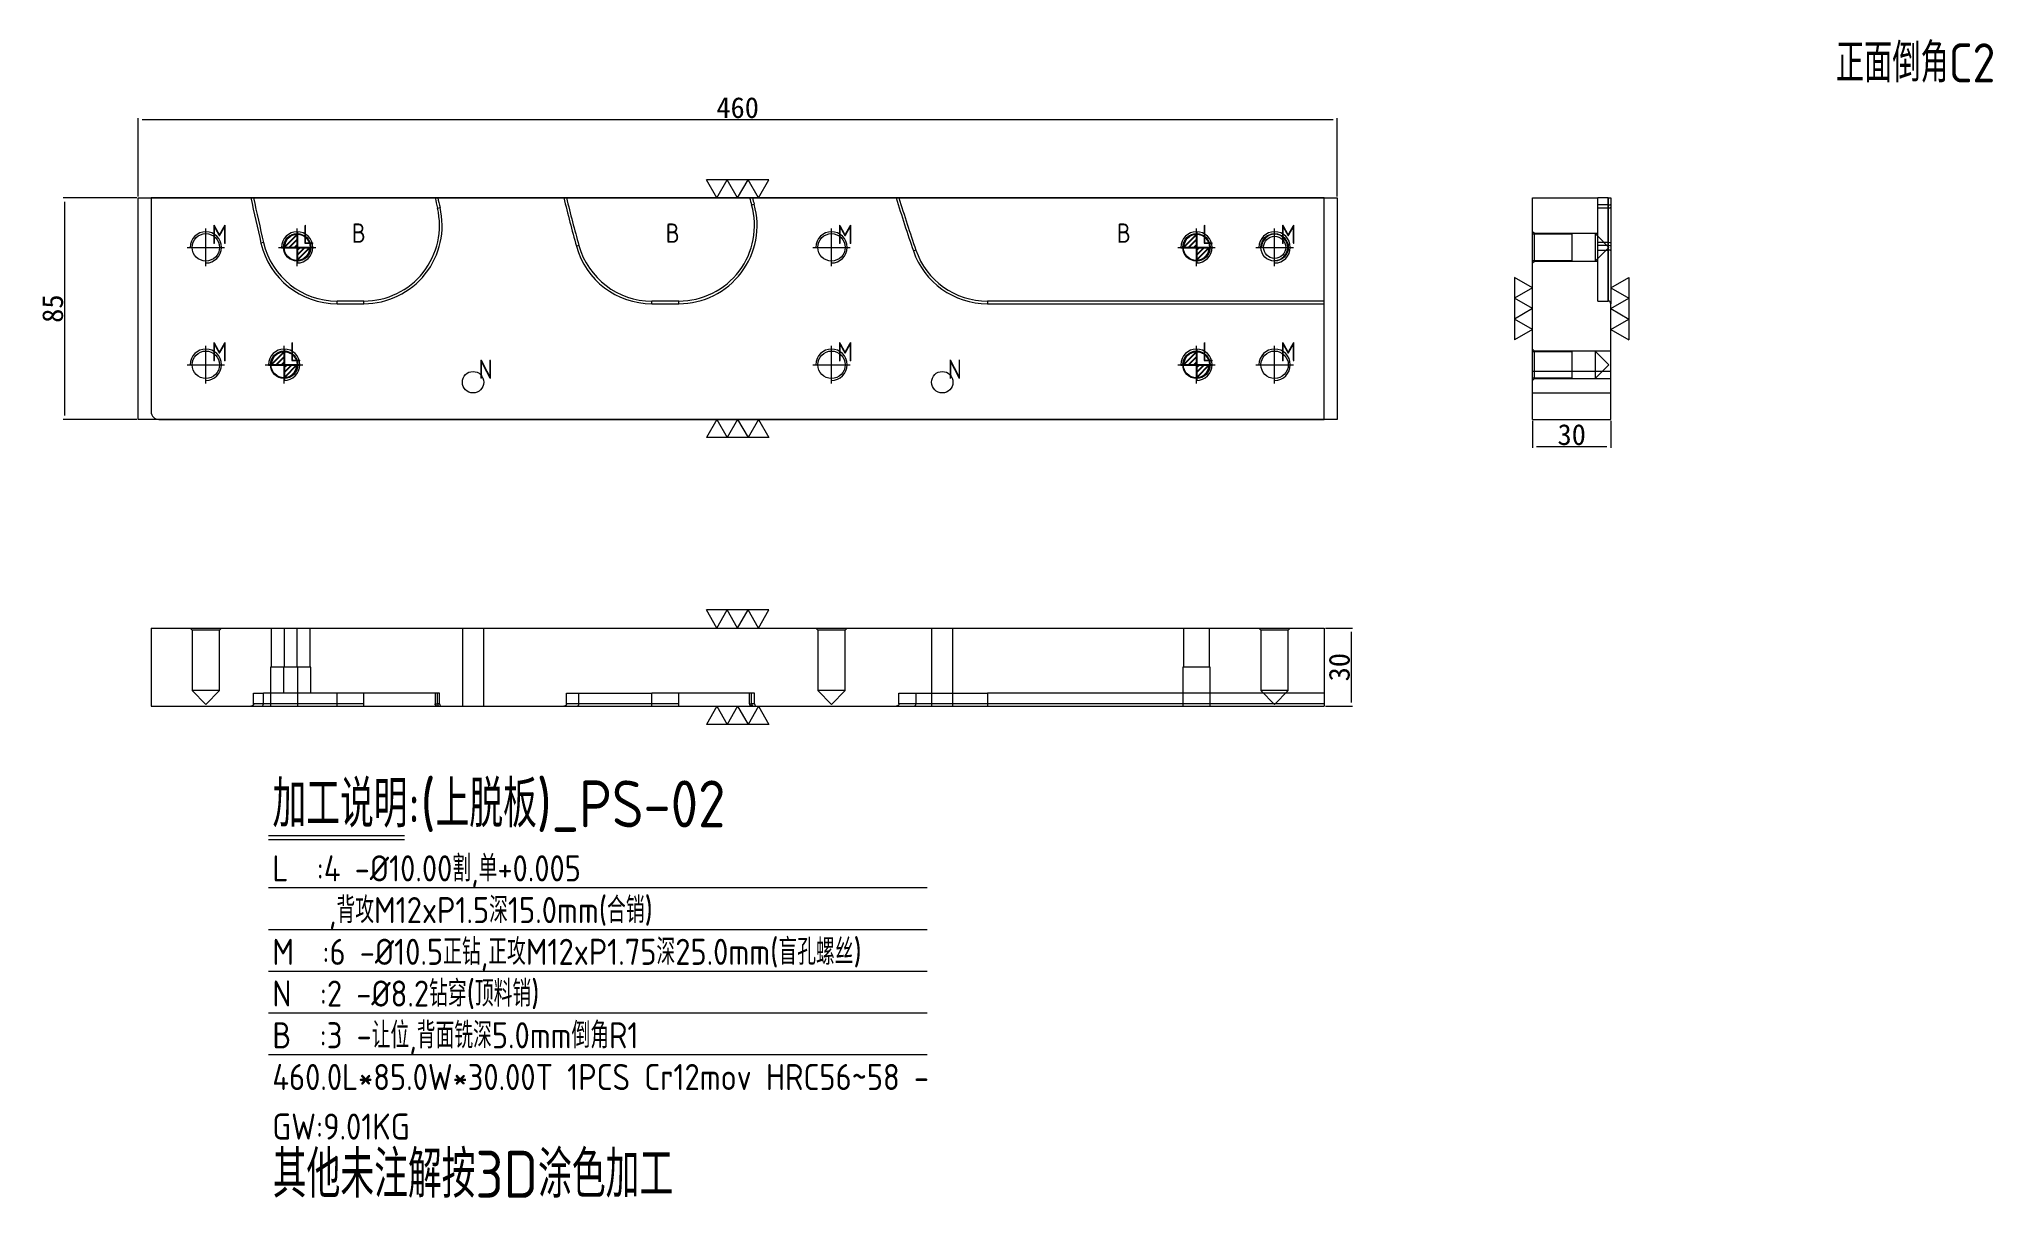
# Model space of a CAD drawing. Header units: millimetres. Extents: x 10159 to 10908, y 49822 to 50266.
import ezdxf

# ---------------------------------------------------------------- set-up
doc = ezdxf.new("R2010")
doc.units = ezdxf.units.MM
doc.linetypes.add('CENTER', pattern=[0])
doc.linetypes.add('DASHED', pattern=[0])
doc.layers.add('dim', color=4, linetype='Continuous')
doc.layers.add('PS', color=7, linetype='Continuous', true_color=0xffffff)
doc.layers.add('U1', color=7, linetype='Continuous', true_color=0xffffff)
doc.styles.add('_PUG_ERP', font='txt')
doc.styles.add('gbenor', font='gbenor.shx', dxfattribs={"bigfont": 'gbcbig'})
doc.dimstyles.new('_PUG_ERP', dxfattribs={"dimtxt": 8, "dimasz": 1.5, "dimexe": 0.5, "dimexo": 0.5, "dimgap": 0.5, "dimtad": 1, "dimtxsty": '_PUG_ERP', "dimblk": 'CLOSEDBLANK', "dimcen": 0, "dimclrd": 4, "dimclre": 4, "dimclrt": 3, "dimazin": 3, "dimtfac": 1, "dimtmove": 0, "dimatfit": 3, "dimldrblk": 'CLOSEDBLANK', "dimlwd": 9, "dimlwe": 9})

# ---------------------------------------------------------------- blocks, each defined once
blk = doc.blocks.new('*D1268')
at = {"layer": 'Defpoints', "color": 0}
for p in [(10651.57, 50040.53), (10651.57, 50010.53), (10661.92, 50010.53)]:
    blk.add_point(p, dxfattribs=at)
at = {"layer": 'dim', "color": 4, "lineweight": 9}
for p, q in [((10652.07, 50040.53), (10662.42, 50040.53)), ((10661.92, 50039.03), (10661.92, 50012.03)), ((10652.07, 50010.53), (10662.42, 50010.53))]:
    blk.add_line(p, q, dxfattribs=at)
at = {"layer": 'dim', "color": 3, "lineweight": 18, "insert": (10657.42, 50025.53), "char_height": 8, "attachment_point": 5, "rotation": 90, "style": '_PUG_ERP'}
blk.add_mtext('30', dxfattribs=at)
blk = doc.blocks.new('_ClosedBlank')
blk = doc.blocks.new('*D1269')
at = {"layer": 'Defpoints', "color": 0}
for p in [(10731.54, 50120.5), (10761.54, 50120.5), (10761.54, 50110.15)]:
    blk.add_point(p, dxfattribs=at)
at = {"layer": 'dim', "color": 4, "lineweight": 9}
for p, q in [((10731.54, 50120), (10731.54, 50109.65)), ((10761.54, 50120), (10761.54, 50109.65)), ((10733.04, 50110.15), (10760.04, 50110.15))]:
    blk.add_line(p, q, dxfattribs=at)
at = {"layer": 'dim', "color": 3, "lineweight": 18, "insert": (10746.54, 50114.65), "char_height": 8, "attachment_point": 5, "style": '_PUG_ERP'}
blk.add_mtext('30', dxfattribs=at)
blk = doc.blocks.new('pg_hx_L0')
at = {"color": 230}
for p, q in [((-0.6, 0), (0.6, 0)), ((-0.5, -0.003), (0, 0.497)), ((-0.3, 0), (0, 0.3)), ((-0.1, 0), (0, 0.1)), ((0, 0.6), (0, -0.6)), ((0.5, 0.003), (0, -0.497)), ((0.1, 0), (0, -0.1)), ((0.3, 0), (0, -0.3))]:
    blk.add_line(p, q, dxfattribs=at)
for start, end in [(90, 180), (270, 0)]:
    blk.add_arc((0, 0), 0.5, start, end, dxfattribs=at)
blk = doc.blocks.new('pg_hx_LLL0')
blk.add_blockref('pg_hx_L0', (0, 0))
blk = doc.blocks.new('*D1270')
at = {"layer": 'Defpoints', "color": 0}
for p in [(10656.57, 50235.52), (10196.57, 50205.5), (10656.57, 50205.5)]:
    blk.add_point(p, dxfattribs=at)
at = {"layer": 'dim', "color": 4, "lineweight": 9}
for p, q in [((10196.57, 50206), (10196.57, 50236.02)), ((10198.07, 50235.52), (10655.07, 50235.52)), ((10656.57, 50206), (10656.57, 50236.02))]:
    blk.add_line(p, q, dxfattribs=at)
at = {"layer": 'dim', "color": 3, "lineweight": 18, "insert": (10426.57, 50240.02), "char_height": 8, "attachment_point": 5, "style": '_PUG_ERP'}
blk.add_mtext('460', dxfattribs=at)
blk = doc.blocks.new('*D1271')
at = {"layer": 'Defpoints', "color": 0}
for p in [(10196.57, 50205.5), (10168.33, 50120.5), (10196.57, 50120.5)]:
    blk.add_point(p, dxfattribs=at)
at = {"layer": 'dim', "color": 4, "lineweight": 9}
for p, q in [((10196.07, 50205.5), (10167.83, 50205.5)), ((10168.33, 50204), (10168.33, 50122)), ((10196.07, 50120.5), (10167.83, 50120.5))]:
    blk.add_line(p, q, dxfattribs=at)
at = {"layer": 'dim', "color": 3, "lineweight": 18, "insert": (10163.83, 50163), "char_height": 8, "attachment_point": 5, "rotation": 90, "style": '_PUG_ERP'}
blk.add_mtext('85', dxfattribs=at)

msp = doc.modelspace()

# ---------------------------------------------------------------- linework, layer by layer
at = {"layer": 'dim', "color": 20, "linetype": 'Continuous', "lineweight": 18}
for p, q in [((10418.575, 50205.5), (10414.575, 50212.428)), ((10438.575, 50212.428), (10414.575, 50212.428)), ((10418.575, 50205.5), (10422.575, 50212.428)), ((10426.575, 50205.5), (10422.575, 50212.428)), ((10426.575, 50205.5), (10430.575, 50212.428)), ((10434.575, 50205.5), (10430.575, 50212.428)), ((10434.575, 50205.5), (10438.575, 50212.428)), ((10731.544, 50171), (10724.616, 50175)), ((10724.616, 50175), (10724.616, 50151)), ((10761.544, 50171), (10768.472, 50175)), ((10768.472, 50175), (10768.472, 50151)), ((10731.544, 50171), (10724.616, 50167)), ((10761.544, 50171), (10768.472, 50167)), ((10731.544, 50163), (10724.616, 50167)), ((10731.544, 50163), (10724.616, 50159)), ((10761.544, 50163), (10768.472, 50167)), ((10761.544, 50163), (10768.472, 50159)), ((10731.544, 50155), (10724.616, 50159)), ((10731.544, 50155), (10724.616, 50151)), ((10761.544, 50155), (10768.472, 50159)), ((10761.544, 50155), (10768.472, 50151)), ((10418.575, 50120.5), (10414.575, 50113.572)), ((10418.575, 50120.5), (10422.575, 50113.572)), ((10426.575, 50120.5), (10422.575, 50113.572)), ((10426.575, 50120.5), (10430.575, 50113.572)), ((10434.575, 50120.5), (10430.575, 50113.572)), ((10434.575, 50120.5), (10438.575, 50113.572)), ((10438.575, 50113.572), (10414.575, 50113.572)), ((10418.575, 50040.531), (10414.575, 50047.459)), ((10438.575, 50047.459), (10414.575, 50047.459)), ((10418.575, 50040.531), (10422.575, 50047.459)), ((10426.575, 50040.531), (10422.575, 50047.459)), ((10426.575, 50040.531), (10430.575, 50047.459)), ((10434.575, 50040.531), (10430.575, 50047.459)), ((10434.575, 50040.531), (10438.575, 50047.459)), ((10418.575, 50010.531), (10414.575, 50003.603)), ((10418.575, 50010.531), (10422.575, 50003.603)), ((10426.575, 50010.531), (10422.575, 50003.603)), ((10426.575, 50010.531), (10430.575, 50003.603)), ((10434.575, 50010.531), (10430.575, 50003.603)), ((10434.575, 50010.531), (10438.575, 50003.603)), ((10438.575, 50003.603), (10414.575, 50003.603))]:
    msp.add_line(p, q, dxfattribs=at)
at = {"layer": 'dim', "color": 8, "linetype": 'Continuous', "lineweight": 18}
for p, q in [((10246.575, 49961), (10298.739, 49961)), ((10246.575, 49959.5), (10298.739, 49959.5)), ((10246.575, 49941), (10499.295, 49941)), ((10246.575, 49925), (10499.295, 49925)), ((10246.575, 49909), (10499.295, 49909)), ((10246.575, 49893), (10499.295, 49893)), ((10246.575, 49877), (10499.295, 49877))]:
    msp.add_line(p, q, dxfattribs=at)
at = {"layer": 'dim', "color": 252, "lineweight": 18}
msp.add_lwpolyline([(10656.575, 50205.5), (10656.575, 50120.5), (10196.575, 50120.5), (10196.575, 50205.5)], close=True, dxfattribs=at)
at = {"layer": 'PS', "color": 11, "linetype": 'Continuous', "lineweight": 18}
for p, q in [((10651.575, 50205.5), (10201.575, 50205.5)), ((10731.544, 50205.5), (10756.544, 50205.5)), ((10731.544, 50120.5), (10731.544, 50205.5)), ((10760.544, 50205.5), (10756.544, 50205.5)), ((10761.544, 50205.5), (10761.544, 50185.134)), ((10761.544, 50185.134), (10761.544, 50164.9)), ((10756.544, 50165.9), (10760.544, 50165.9)), ((10761.544, 50120.5), (10761.544, 50164.9)), ((10204.575, 50120.5), (10651.575, 50120.5)), ((10731.544, 50120.5), (10761.544, 50120.5)), ((10201.575, 50040.531), (10651.575, 50040.531)), ((10201.575, 50040.531), (10201.575, 50010.531)), ((10651.575, 50040.531), (10651.575, 50010.531)), ((10201.575, 50010.531), (10651.575, 50010.531))]:
    msp.add_line(p, q, dxfattribs=at)
at = {"layer": 'PS', "color": 1, "linetype": 'Continuous', "lineweight": 18}
for p, q in [((10201.575, 50205.5), (10201.575, 50123.5)), ((10651.575, 50120.5), (10651.575, 50205.5))]:
    msp.add_line(p, q, dxfattribs=at)
at = {"layer": 'PS', "color": 31, "linetype": 'Continuous', "lineweight": 18}
msp.add_line((10756.544, 50165.9), (10756.544, 50205.5), dxfattribs=at)
at = {"layer": 'PS', "color": 155, "linetype": 'DASHED', "lineweight": 13, "ltscale": 0.447185}
for p, q in [((10760.544, 50188.306), (10760.544, 50205.5)), ((10760.544, 50205.5), (10760.544, 50201.578)), ((10760.544, 50187.17), (10760.544, 50205.5)), ((10760.544, 50205.5), (10760.544, 50202.746)), ((10311.42, 50201.578), (10312.393, 50201.809)), ((10431.943, 50202.746), (10432.906, 50203.017)), ((10760.544, 50202.746), (10756.544, 50202.746)), ((10760.544, 50201.578), (10756.544, 50201.578)), ((10760.544, 50202.746), (10760.544, 50165.9)), ((10760.544, 50201.578), (10760.544, 50165.9)), ((10244.686, 50188.306), (10243.712, 50188.079)), ((10365.693, 50187.17), (10364.729, 50186.903)), ((10494.941, 50185.46), (10493.995, 50185.134)), ((10760.544, 50188.306), (10756.544, 50188.306)), ((10760.544, 50187.17), (10756.544, 50187.17)), ((10760.544, 50165.9), (10760.544, 50188.306)), ((10760.544, 50165.9), (10760.544, 50187.17)), ((10272.926, 50164.9), (10272.926, 50165.9)), ((10272.926, 50164.9), (10283.199, 50164.9)), ((10283.199, 50164.9), (10283.199, 50165.9)), ((10393.644, 50164.9), (10393.644, 50165.9)), ((10393.644, 50164.9), (10404.025, 50164.9)), ((10404.025, 50164.9), (10404.025, 50165.9)), ((10522.361, 50165.9), (10522.361, 50164.9)), ((10522.361, 50164.9), (10651.575, 50164.9)), ((10244.686, 50011.531), (10240.864, 50011.531)), ((10244.686, 50011.531), (10244.686, 50015.531)), ((10272.926, 50011.531), (10244.686, 50011.531)), ((10272.926, 50011.531), (10272.926, 50015.531)), ((10272.926, 50010.531), (10272.926, 50011.531)), ((10283.199, 50011.531), (10272.926, 50011.531)), ((10283.199, 50011.531), (10283.199, 50015.531)), ((10283.199, 50010.531), (10283.199, 50011.531)), ((10310.502, 50011.531), (10311.42, 50011.531)), ((10311.42, 50011.531), (10311.42, 50015.531)), ((10312.199, 50011.531), (10311.42, 50011.531)), ((10365.693, 50011.531), (10360.886, 50011.531)), ((10365.693, 50011.531), (10365.693, 50015.531)), ((10393.644, 50011.531), (10365.693, 50011.531)), ((10393.644, 50011.531), (10393.644, 50015.531)), ((10404.025, 50011.531), (10393.644, 50011.531)), ((10393.644, 50010.531), (10393.644, 50011.531)), ((10404.025, 50011.531), (10404.025, 50015.531)), ((10404.025, 50010.531), (10404.025, 50011.531)), ((10431.176, 50011.531), (10431.943, 50011.531)), ((10431.943, 50011.531), (10431.943, 50015.531)), ((10433.025, 50011.531), (10431.943, 50011.531)), ((10494.941, 50011.531), (10488.442, 50011.531)), ((10494.941, 50015.531), (10494.941, 50011.531)), ((10522.361, 50011.531), (10494.941, 50011.531)), ((10522.361, 50015.531), (10522.361, 50011.531)), ((10651.575, 50011.531), (10522.361, 50011.531)), ((10522.361, 50011.531), (10522.361, 50010.531))]:
    msp.add_line(p, q, dxfattribs=at)
at = {"layer": 'PS', "color": 155, "linetype": 'Continuous', "lineweight": 18}
for p, q in [((10760.544, 50185.46), (10760.544, 50205.5)), ((10756.544, 50185.46), (10760.544, 50185.46)), ((10760.544, 50165.9), (10760.544, 50185.46))]:
    msp.add_line(p, q, dxfattribs=at)
at = {"layer": 'PS', "color": 1, "linetype": 'CENTER', "lineweight": 18, "ltscale": 0.447185}
for p, q in [((10222.575, 50179.3), (10222.575, 50193.7)), ((10257.575, 50179.3), (10257.575, 50193.7)), ((10462.575, 50179.3), (10462.575, 50193.7)), ((10602.575, 50179.3), (10602.575, 50193.7)), ((10632.575, 50179.3), (10632.575, 50193.7)), ((10632.575, 50180.5), (10632.575, 50192.5)), ((10215.375, 50186.5), (10229.775, 50186.5)), ((10250.375, 50186.5), (10264.775, 50186.5)), ((10455.375, 50186.5), (10469.775, 50186.5)), ((10595.375, 50186.5), (10609.775, 50186.5)), ((10625.375, 50186.5), (10639.775, 50186.5)), ((10626.575, 50186.5), (10638.575, 50186.5)), ((10222.575, 50134.3), (10222.575, 50148.7)), ((10252.575, 50134.3), (10252.575, 50148.7)), ((10462.575, 50134.3), (10462.575, 50148.7)), ((10602.575, 50134.3), (10602.575, 50148.7)), ((10632.575, 50134.3), (10632.575, 50148.7)), ((10215.375, 50141.5), (10229.775, 50141.5)), ((10245.375, 50141.5), (10259.775, 50141.5)), ((10455.375, 50141.5), (10469.775, 50141.5)), ((10595.375, 50141.5), (10609.775, 50141.5)), ((10625.375, 50141.5), (10639.775, 50141.5))]:
    msp.add_line(p, q, dxfattribs=at)
at = {"layer": 'PS', "color": 5, "linetype": 'DASHED', "lineweight": 13, "ltscale": 0.447185}
for p, q in [((10732.291, 50191.753), (10731.544, 50192.5)), ((10755.544, 50191.753), (10732.291, 50191.753)), ((10732.291, 50186.5), (10732.291, 50191.753)), ((10756.544, 50190.753), (10755.544, 50191.753)), ((10755.544, 50191.753), (10755.544, 50186.5)), ((10760.797, 50186.5), (10756.544, 50190.753)), ((10732.291, 50181.247), (10732.291, 50186.5)), ((10755.544, 50186.5), (10755.544, 50181.247)), ((10755.544, 50181.247), (10756.544, 50182.247)), ((10756.544, 50182.247), (10760.797, 50186.5)), ((10731.544, 50180.5), (10732.291, 50181.247)), ((10732.291, 50181.247), (10755.544, 50181.247)), ((10732.291, 50146.753), (10731.544, 50147.5)), ((10755.544, 50146.753), (10732.291, 50146.753)), ((10732.291, 50141.5), (10732.291, 50146.753)), ((10760.797, 50141.5), (10755.544, 50146.753)), ((10755.544, 50146.753), (10755.544, 50141.5)), ((10732.291, 50136.247), (10732.291, 50141.5)), ((10755.544, 50136.247), (10760.797, 50141.5)), ((10755.544, 50141.5), (10755.544, 50136.247)), ((10731.544, 50135.5), (10732.291, 50136.247)), ((10732.291, 50136.247), (10755.544, 50136.247)), ((10216.575, 50040.531), (10217.322, 50039.784)), ((10227.828, 50039.784), (10228.575, 50040.531)), ((10456.575, 50040.531), (10457.322, 50039.784)), ((10467.828, 50039.784), (10468.575, 50040.531)), ((10626.575, 50040.531), (10627.322, 50039.784)), ((10637.828, 50039.784), (10638.575, 50040.531)), ((10217.322, 50039.784), (10217.322, 50016.531)), ((10227.828, 50039.784), (10217.322, 50039.784)), ((10227.828, 50016.531), (10227.828, 50039.784)), ((10457.322, 50039.784), (10457.322, 50016.531)), ((10467.828, 50039.784), (10457.322, 50039.784)), ((10467.828, 50016.531), (10467.828, 50039.784)), ((10627.322, 50039.784), (10627.322, 50016.531)), ((10637.828, 50039.784), (10627.322, 50039.784)), ((10637.828, 50016.531), (10637.828, 50039.784)), ((10217.322, 50016.531), (10222.575, 50011.278)), ((10227.828, 50016.531), (10217.322, 50016.531)), ((10222.575, 50011.278), (10227.828, 50016.531)), ((10457.322, 50016.531), (10462.575, 50011.278)), ((10467.828, 50016.531), (10457.322, 50016.531)), ((10462.575, 50011.278), (10467.828, 50016.531)), ((10627.322, 50016.531), (10632.575, 50011.278)), ((10637.828, 50016.531), (10627.322, 50016.531)), ((10632.575, 50011.278), (10637.828, 50016.531))]:
    msp.add_line(p, q, dxfattribs=at)
at = {"layer": 'PS', "color": 11, "linetype": 'DASHED', "lineweight": 13, "ltscale": 0.447185}
for p, q in [((10746.544, 50191.5), (10731.544, 50191.5)), ((10756.544, 50191.753), (10746.544, 50191.753)), ((10746.544, 50191.753), (10746.544, 50186.5)), ((10746.544, 50186.5), (10746.544, 50181.248)), ((10731.544, 50181.5), (10746.544, 50181.5)), ((10746.544, 50181.248), (10756.544, 50181.248)), ((10746.544, 50146.5), (10731.544, 50146.5)), ((10761.544, 50146.753), (10746.544, 50146.753)), ((10746.544, 50146.753), (10746.544, 50141.5)), ((10746.544, 50141.5), (10746.544, 50136.248)), ((10731.544, 50136.5), (10746.544, 50136.5)), ((10746.544, 50136.248), (10761.544, 50136.248)), ((10247.575, 50040.531), (10247.575, 50025.531)), ((10252.575, 50040.531), (10252.575, 50025.531)), ((10257.575, 50025.531), (10257.575, 50040.531)), ((10262.575, 50025.531), (10262.575, 50040.531)), ((10597.575, 50040.531), (10597.575, 50025.531)), ((10607.575, 50025.531), (10607.575, 50040.531)), ((10247.322, 50025.531), (10247.322, 50010.531)), ((10257.827, 50025.531), (10247.322, 50025.531)), ((10252.322, 50025.531), (10252.322, 50015.531)), ((10257.827, 50010.531), (10257.827, 50025.531)), ((10262.827, 50025.531), (10257.827, 50025.531)), ((10262.827, 50015.531), (10262.827, 50025.531)), ((10597.322, 50025.531), (10597.322, 50010.531)), ((10607.827, 50025.531), (10597.322, 50025.531)), ((10607.827, 50010.531), (10607.827, 50025.531)), ((10240.864, 50011.531), (10240.864, 50015.531)), ((10310.502, 50015.531), (10310.502, 50011.531)), ((10312.199, 50011.531), (10312.199, 50015.531)), ((10360.886, 50011.531), (10360.886, 50015.531)), ((10431.176, 50011.531), (10431.176, 50015.531)), ((10433.025, 50011.531), (10433.025, 50015.531)), ((10488.442, 50011.531), (10488.442, 50015.531))]:
    msp.add_line(p, q, dxfattribs=at)
at = {"layer": 'PS', "color": 31, "linetype": 'DASHED', "lineweight": 13, "ltscale": 0.447185}
for p, q in [((10283.199, 50165.9), (10272.926, 50165.9)), ((10404.025, 50165.9), (10393.644, 50165.9)), ((10651.575, 50165.9), (10522.361, 50165.9)), ((10761.544, 50138.901), (10731.544, 50138.901)), ((10731.544, 50130.7), (10761.544, 50130.7)), ((10320.974, 50040.531), (10320.974, 50010.531)), ((10329.175, 50010.531), (10329.175, 50040.531)), ((10500.974, 50040.531), (10500.974, 50010.531)), ((10509.175, 50010.531), (10509.175, 50040.531)), ((10240.864, 50015.531), (10244.686, 50015.531)), ((10272.926, 50015.531), (10244.686, 50015.531)), ((10283.199, 50015.531), (10272.926, 50015.531)), ((10312.199, 50015.531), (10283.199, 50015.531)), ((10360.886, 50015.531), (10365.693, 50015.531)), ((10365.693, 50015.531), (10393.644, 50015.531)), ((10404.025, 50015.531), (10393.644, 50015.531)), ((10433.025, 50015.531), (10404.025, 50015.531)), ((10488.442, 50015.531), (10494.941, 50015.531)), ((10494.941, 50015.531), (10522.361, 50015.531)), ((10651.575, 50015.531), (10522.361, 50015.531))]:
    msp.add_line(p, q, dxfattribs=at)
at = {"layer": 'PS', "color": 11, "linetype": 'Continuous', "lineweight": 18}
msp.add_lwpolyline([(10760.544, 50205.5), (10760.576, 50205.5), (10760.608, 50205.5), (10760.64, 50205.5), (10760.672, 50205.5), (10760.704, 50205.5), (10760.735, 50205.5), (10760.766, 50205.5), (10760.797, 50205.5), (10760.828, 50205.5), (10760.859, 50205.5), (10760.889, 50205.5), (10760.919, 50205.5), (10760.948, 50205.5), (10760.977, 50205.5), (10761.005, 50205.5), (10761.033, 50205.5), (10761.061, 50205.5), (10761.087, 50205.5), (10761.114, 50205.5), (10761.14, 50205.5), (10761.165, 50205.5), (10761.189, 50205.5), (10761.213, 50205.5), (10761.236, 50205.5), (10761.258, 50205.5), (10761.28, 50205.5), (10761.3, 50205.5), (10761.32, 50205.5), (10761.34, 50205.5), (10761.358, 50205.5), (10761.376, 50205.5), (10761.393, 50205.5), (10761.409, 50205.5), (10761.424, 50205.5), (10761.438, 50205.5), (10761.452, 50205.5), (10761.464, 50205.5), (10761.476, 50205.5), (10761.486, 50205.5), (10761.496, 50205.5), (10761.505, 50205.5), (10761.513, 50205.5), (10761.52, 50205.5), (10761.527, 50205.5), (10761.532, 50205.5), (10761.536, 50205.5), (10761.539, 50205.5), (10761.542, 50205.5), (10761.543, 50205.5), (10761.544, 50205.5)], dxfattribs=at)
at = {"layer": 'PS', "color": 11, "linetype": 'DASHED', "lineweight": 13, "ltscale": 0.447185}
for points in [[(10240.864, 50011.531), (10240.864, 50011.499), (10240.862, 50011.467), (10240.86, 50011.436), (10240.856, 50011.404), (10240.851, 50011.373), (10240.846, 50011.342), (10240.839, 50011.311), (10240.832, 50011.28), (10240.823, 50011.25), (10240.813, 50011.219), (10240.803, 50011.189), (10240.791, 50011.159), (10240.778, 50011.13), (10240.765, 50011.102), (10240.751, 50011.073), (10240.736, 50011.046), (10240.72, 50011.018), (10240.703, 50010.992), (10240.685, 50010.965), (10240.666, 50010.94), (10240.647, 50010.914), (10240.626, 50010.89), (10240.605, 50010.866), (10240.584, 50010.843), (10240.561, 50010.82), (10240.538, 50010.799), (10240.514, 50010.778), (10240.49, 50010.758), (10240.465, 50010.738), (10240.439, 50010.72), (10240.413, 50010.702), (10240.386, 50010.684), (10240.359, 50010.668), (10240.331, 50010.653), (10240.303, 50010.638), (10240.274, 50010.625), (10240.245, 50010.612), (10240.216, 50010.6), (10240.186, 50010.589), (10240.156, 50010.579), (10240.126, 50010.57), (10240.095, 50010.562), (10240.064, 50010.555), (10240.032, 50010.549), (10240.001, 50010.543), (10239.969, 50010.539), (10239.938, 50010.535), (10239.906, 50010.533), (10239.874, 50010.532), (10239.842, 50010.531)], [(10311.529, 50010.531), (10311.497, 50010.532), (10311.465, 50010.533), (10311.433, 50010.535), (10311.402, 50010.539), (10311.37, 50010.543), (10311.339, 50010.548), (10311.308, 50010.554), (10311.277, 50010.562), (10311.246, 50010.57), (10311.216, 50010.579), (10311.185, 50010.589), (10311.155, 50010.6), (10311.126, 50010.611), (10311.096, 50010.624), (10311.068, 50010.638), (10311.04, 50010.652), (10311.012, 50010.667), (10310.985, 50010.683), (10310.958, 50010.7), (10310.931, 50010.718), (10310.906, 50010.737), (10310.88, 50010.756), (10310.855, 50010.776), (10310.831, 50010.797), (10310.808, 50010.819), (10310.786, 50010.841), (10310.764, 50010.864), (10310.743, 50010.888), (10310.722, 50010.912), (10310.703, 50010.937), (10310.684, 50010.963), (10310.666, 50010.989), (10310.649, 50011.016), (10310.633, 50011.044), (10310.617, 50011.072), (10310.603, 50011.1), (10310.589, 50011.129), (10310.577, 50011.158), (10310.565, 50011.187), (10310.554, 50011.217), (10310.545, 50011.247), (10310.536, 50011.278), (10310.528, 50011.309), (10310.521, 50011.34), (10310.516, 50011.372), (10310.511, 50011.403), (10310.507, 50011.435), (10310.505, 50011.467), (10310.503, 50011.499), (10310.502, 50011.531)], [(10360.886, 50011.531), (10360.886, 50011.499), (10360.884, 50011.467), (10360.882, 50011.435), (10360.878, 50011.404), (10360.873, 50011.372), (10360.868, 50011.341), (10360.861, 50011.31), (10360.853, 50011.279), (10360.844, 50011.249), (10360.835, 50011.218), (10360.824, 50011.188), (10360.812, 50011.158), (10360.799, 50011.129), (10360.786, 50011.1), (10360.771, 50011.072), (10360.756, 50011.044), (10360.74, 50011.017), (10360.723, 50010.99), (10360.705, 50010.964), (10360.686, 50010.938), (10360.666, 50010.913), (10360.645, 50010.888), (10360.624, 50010.864), (10360.602, 50010.841), (10360.579, 50010.819), (10360.556, 50010.797), (10360.532, 50010.777), (10360.508, 50010.756), (10360.482, 50010.737), (10360.456, 50010.718), (10360.43, 50010.7), (10360.403, 50010.683), (10360.375, 50010.667), (10360.347, 50010.652), (10360.319, 50010.638), (10360.29, 50010.624), (10360.261, 50010.611), (10360.231, 50010.6), (10360.202, 50010.589), (10360.171, 50010.579), (10360.141, 50010.57), (10360.11, 50010.562), (10360.078, 50010.555), (10360.047, 50010.548), (10360.015, 50010.543), (10359.984, 50010.539), (10359.952, 50010.535), (10359.92, 50010.533), (10359.888, 50010.532), (10359.856, 50010.531)], [(10432.214, 50010.531), (10432.181, 50010.532), (10432.149, 50010.533), (10432.118, 50010.535), (10432.086, 50010.539), (10432.054, 50010.543), (10432.023, 50010.548), (10431.992, 50010.554), (10431.96, 50010.561), (10431.93, 50010.569), (10431.899, 50010.578), (10431.868, 50010.588), (10431.838, 50010.599), (10431.808, 50010.611), (10431.779, 50010.623), (10431.75, 50010.637), (10431.721, 50010.651), (10431.693, 50010.666), (10431.666, 50010.682), (10431.638, 50010.699), (10431.612, 50010.716), (10431.586, 50010.735), (10431.56, 50010.754), (10431.535, 50010.775), (10431.511, 50010.796), (10431.487, 50010.817), (10431.464, 50010.839), (10431.442, 50010.862), (10431.421, 50010.886), (10431.4, 50010.91), (10431.38, 50010.935), (10431.361, 50010.961), (10431.343, 50010.987), (10431.326, 50011.014), (10431.309, 50011.042), (10431.293, 50011.07), (10431.278, 50011.098), (10431.265, 50011.127), (10431.252, 50011.156), (10431.24, 50011.186), (10431.229, 50011.216), (10431.219, 50011.246), (10431.21, 50011.277), (10431.202, 50011.308), (10431.195, 50011.339), (10431.19, 50011.371), (10431.185, 50011.403), (10431.181, 50011.435), (10431.178, 50011.467), (10431.177, 50011.499), (10431.176, 50011.531)], [(10488.442, 50011.531), (10488.441, 50011.499), (10488.44, 50011.467), (10488.437, 50011.435), (10488.433, 50011.403), (10488.429, 50011.371), (10488.423, 50011.34), (10488.416, 50011.309), (10488.408, 50011.278), (10488.399, 50011.247), (10488.389, 50011.216), (10488.378, 50011.186), (10488.366, 50011.156), (10488.353, 50011.126), (10488.339, 50011.098), (10488.324, 50011.069), (10488.308, 50011.041), (10488.291, 50011.014), (10488.274, 50010.987), (10488.255, 50010.961), (10488.236, 50010.935), (10488.216, 50010.91), (10488.195, 50010.885), (10488.173, 50010.862), (10488.151, 50010.839), (10488.128, 50010.816), (10488.104, 50010.795), (10488.08, 50010.774), (10488.055, 50010.754), (10488.029, 50010.735), (10488.003, 50010.716), (10487.976, 50010.699), (10487.948, 50010.682), (10487.92, 50010.666), (10487.892, 50010.65), (10487.863, 50010.636), (10487.834, 50010.623), (10487.805, 50010.61), (10487.775, 50010.599), (10487.745, 50010.588), (10487.714, 50010.578), (10487.683, 50010.569), (10487.652, 50010.561), (10487.62, 50010.554), (10487.589, 50010.548), (10487.557, 50010.543), (10487.525, 50010.539), (10487.493, 50010.535), (10487.461, 50010.533), (10487.429, 50010.532), (10487.397, 50010.531)]]:
    msp.add_lwpolyline(points, dxfattribs=at)
at = {"layer": 'PS', "color": 42, "linetype": 'Continuous', "lineweight": 18}
for centre, radius in [((10222.575, 50186.5), 5.253), ((10462.575, 50186.5), 5.253), ((10632.575, 50186.5), 5.253), ((10632.575, 50186.5), 4.253), ((10222.575, 50141.5), 5.253), ((10462.575, 50141.5), 5.253), ((10632.575, 50141.5), 5.253), ((10325.075, 50134.8), 4.101), ((10505.075, 50134.8), 4.101)]:
    msp.add_circle(centre, radius, dxfattribs=at)
at = {"layer": 'PS', "color": 42, "linetype": 'DASHED', "lineweight": 18, "ltscale": 0.447185}
for centre in [(10257.575, 50186.5), (10602.575, 50186.5), (10252.575, 50141.5), (10602.575, 50141.5)]:
    msp.add_circle(centre, 5.255, dxfattribs=at)
at = {"layer": 'PS', "color": 30, "linetype": 'DASHED', "lineweight": 13, "ltscale": 0.447185}
for centre in [(10257.575, 50186.5), (10602.575, 50186.5), (10252.575, 50141.5), (10602.575, 50141.5)]:
    msp.add_circle(centre, 5.253, dxfattribs=at)
at = {"layer": 'PS', "color": 1, "linetype": 'Continuous', "lineweight": 18}
for centre in [(10257.575, 50186.5), (10602.575, 50186.5), (10252.575, 50141.5), (10602.575, 50141.5)]:
    msp.add_circle(centre, 5, dxfattribs=at)
at = {"layer": 'PS', "color": 155, "linetype": 'DASHED', "lineweight": 13, "ltscale": 0.447185}
for centre, radius, start, end in [((11048.075, 50375.9), 826, 191.905341, 193.143278), ((11048.075, 50375.9), 756, 193.026214, 193.313551), ((11048.075, 50375.9), 709, 193.90652, 195.460173), ((11048.075, 50375.9), 639, 195.46601, 195.69718), ((11048.075, 50375.9), 586, 196.904958, 198.998268), ((10283.199, 50194.9), 30, 270, 13.313551), ((10404.025, 50194.9), 30, 270, 15.69718), ((10272.926, 50194.9), 30, 193.143278, 270), ((10393.644, 50194.9), 30, 195.460173, 270), ((10522.361, 50194.9), 30, 198.998268, 270)]:
    msp.add_arc(centre, radius, start, end, dxfattribs=at)
at = {"layer": 'PS', "color": 31, "linetype": 'DASHED', "lineweight": 13, "ltscale": 0.447185}
for centre, radius, start, end in [((11048.075, 50375.9), 825, 191.919983, 193.143278), ((11048.075, 50375.9), 757, 193.008704, 193.313551), ((11048.075, 50375.9), 708, 193.926558, 195.460173), ((11048.075, 50375.9), 640, 195.441241, 195.69718), ((11048.075, 50375.9), 585, 196.934726, 198.998268), ((10283.199, 50194.9), 29, 270, 13.313551), ((10404.025, 50194.9), 29, 270, 15.69718), ((10272.926, 50194.9), 29, 193.143278, 270), ((10393.644, 50194.9), 29, 195.460173, 270), ((10522.361, 50194.9), 29, 198.998268, 270)]:
    msp.add_arc(centre, radius, start, end, dxfattribs=at)
at = {"layer": 'PS', "color": 42, "linetype": 'Continuous', "lineweight": 18}
for centre, radius in [((10222.575, 50186.5), 6), ((10462.575, 50186.5), 6), ((10632.575, 50186.5), 6), ((10632.575, 50186.5), 5), ((10222.575, 50141.5), 6), ((10462.575, 50141.5), 6), ((10632.575, 50141.5), 6)]:
    msp.add_arc(centre, radius, 270, 180, dxfattribs=at)
at = {"layer": 'PS', "color": 42, "linetype": 'DASHED', "lineweight": 18, "ltscale": 0.447185}
for centre in [(10257.575, 50186.5), (10602.575, 50186.5), (10252.575, 50141.5), (10602.575, 50141.5)]:
    msp.add_arc(centre, 6, 270, 180, dxfattribs=at)
at = {"layer": 'PS', "color": 11, "linetype": 'Continuous', "lineweight": 18}
msp.add_arc((10760.544, 50164.9), 1, 0, 90, dxfattribs=at)
at = {"layer": 'PS', "color": 1, "linetype": 'Continuous', "lineweight": 18}
msp.add_arc((10204.575, 50123.5), 3, 180, 270, dxfattribs=at)
at = {"layer": 'PS', "color": 11, "linetype": 'DASHED', "lineweight": 13, "ltscale": 0.447185}
for centre in [(10313.199, 50011.531), (10434.025, 50011.531)]:
    msp.add_arc(centre, 1, 180, 270, dxfattribs=at)
at = {"layer": 'PS', "color": 155, "linetype": 'DASHED', "lineweight": 13, "ltscale": 0.447185}
for centre, major_axis, ratio, start_param, end_param in [((10760.544, 50203.017), (-1, 0), 0.270553, 1.5707963, 3.1415927), ((10760.544, 50201.809), (-1, 0), 0.23028, 1.5707963, 3.1415927), ((10760.544, 50188.079), (1, 0), 0.227387, 0, 1.5707963), ((10760.544, 50186.903), (1, 0), 0.266568, 0, 1.5707963), ((10243.712, 50011.531), (0, 1), 0.973804, 3.1415927, 4.712389), ((10312.393, 50011.531), (0, -1), 0.973124, 4.712389, 6.2831853), ((10364.729, 50011.531), (0, 1), 0.963816, 3.1415927, 4.712389), ((10432.906, 50011.531), (0, -1), 0.962705, 4.712389, 6.2831853), ((10493.995, 50011.531), (0, -1), 0.945528, 0, 1.5707963)]:
    msp.add_ellipse(centre, major_axis=major_axis, ratio=ratio, start_param=start_param, end_param=end_param, dxfattribs=at)
at = {"layer": 'PS', "color": 155, "linetype": 'Continuous', "lineweight": 18}
msp.add_ellipse((10760.544, 50185.134), major_axis=(-1, 0), ratio=0.32554, start_param=3.1415927, end_param=4.712389, dxfattribs=at)

# ---------------------------------------------------------------- block references
at = {"layer": 'PS', "lineweight": 18, "ltscale": 0.447185, "xscale": 10, "yscale": 10, "zscale": 10}
for p in [(10257.575, 50186.5), (10602.575, 50186.5), (10252.575, 50141.5), (10602.575, 50141.5)]:
    msp.add_blockref('pg_hx_LLL0', p, dxfattribs=at)

# ---------------------------------------------------------------- texts
at = {"layer": 'dim', "color": 4, "lineweight": 18, "style": 'gbenor'}
for s, height, p in [('M', 7.4, (10224.72, 50187.765)), ('L', 7.4, (10259.705, 50187.758)), ('B', 7.4, (10278.556, 50188.255)), ('B', 7.4, (10398.981, 50188.255)), ('M', 7.4, (10464.72, 50187.765)), ('B', 7.4, (10572.033, 50188.255)), ('L', 7.4, (10604.705, 50187.758)), ('M', 7.4, (10634.72, 50187.765)), ('M', 7.4, (10224.72, 50142.765)), ('L', 7.4, (10254.705, 50142.758)), ('M', 7.4, (10464.72, 50142.765)), ('L', 7.4, (10604.705, 50142.758)), ('M', 7.4, (10634.72, 50142.765)), ('N', 7.4, (10327.182, 50136.046)), ('N', 7.4, (10507.182, 50136.046)), ('加工说明:(上脱板)_PS-02', 18, (10248.102, 49964.107)), ('    ,背攻M12xP1.5深15.0mm(合销)', 10, (10248.075, 49927.393)), ('M  :6 -%%c10.5正钻,正攻M12xP1.75深25.0mm(盲孔螺丝)', 10, (10248.075, 49911.393)), ('N  :2 -%%c8.2钻穿(顶料销)', 10, (10248.075, 49895.393)), ('B  :3 -让位,背面铣深5.0mm倒角R1', 10, (10248.075, 49879.393)), ('460.0L*85.0W*30.00T 1PCS Cr12mov HRC56~58 - ', 10, (10248.075, 49863.393)), ('GW:9.01KG ', 10, (10248.075, 49844.393))]:
    msp.add_text(s, height=height, dxfattribs=at).set_placement(p)
at = {"layer": 'dim', "color": 1, "lineweight": 18, "style": 'gbenor'}
msp.add_text('L  :4 -%%c10.00割,单+0.005', height=10, dxfattribs=at).set_placement((10248.075, 49943.393))
at = {"layer": 'dim', "color": 21, "lineweight": 18, "style": 'gbenor'}
msp.add_text('其他未注解按3D涂色加工', height=18, dxfattribs=at).set_placement((10248.243, 49822.107))
at = {"layer": 'U1', "color": 3, "lineweight": 18, "style": 'gbenor'}
msp.add_text('正面倒角C2', height=15, dxfattribs=at).set_placement((10847.94, 50249.732))

# ---------------------------------------------------------------- dimensions: what is measured, and where the dimension line sits
at = {"layer": 'dim', "lineweight": 18}
for base, p1, p2, picture, middle in [((10656.575, 50235.521), (10196.575, 50205.5), (10656.575, 50205.5), '*D1270', (10426.575, 50240.021)), ((10761.544, 50110.15), (10731.544, 50120.5), (10761.544, 50120.5), '*D1269', (10746.544, 50114.65))]:
    dim = msp.add_linear_dim(base=base, p1=p1, p2=p2, dimstyle='_PUG_ERP', dxfattribs=at)
    dim.commit()
    dim.dimension.update_dxf_attribs({"geometry": picture, "text_midpoint": middle})
for base, p1, p2, picture, middle in [((10168.331, 50120.5), (10196.575, 50205.5), (10196.575, 50120.5), '*D1271', (10163.831, 50163)), ((10661.925, 50010.531), (10651.575, 50040.531), (10651.575, 50010.531), '*D1268', (10657.425, 50025.531))]:
    dim = msp.add_linear_dim(base=base, p1=p1, p2=p2, angle=90, dimstyle='_PUG_ERP', dxfattribs=at)
    dim.commit()
    dim.dimension.update_dxf_attribs({"geometry": picture, "text_midpoint": middle})

doc.saveas('drawing.dxf')
